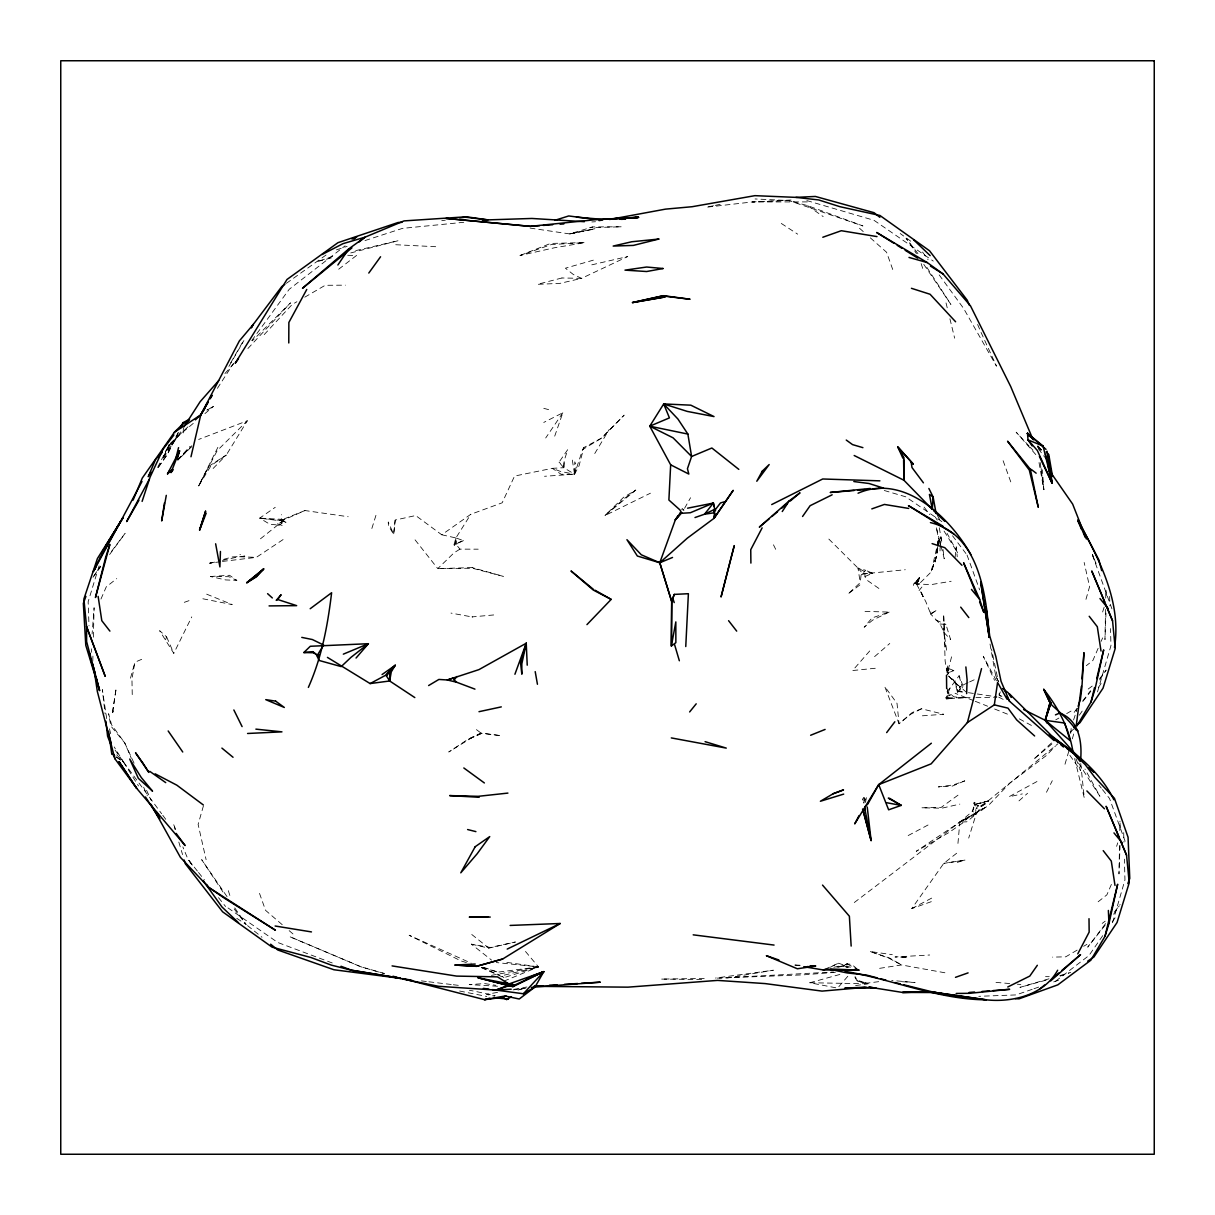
<?xml version="1.0" encoding="UTF-8"?>
<svg xmlns="http://www.w3.org/2000/svg" width="1215" height="1215" viewBox="0 0 1215 1215"><rect width="100%" height="100%" fill="white"/><g stroke="black" fill="none" stroke-linecap="round" stroke-linejoin="round"><path stroke-width="0.75" stroke-dasharray="5 3.75" d="M395.194 520.066L393.66 534.296L388.253 521.949L388.451 525.776L393.66 534.296L395.194 520.066L415.682 515.54L441.744 534.782L470.797 514.294L502.175 502.797L514.553 476.067L552.309 468.337L561.133 474.26L574.543 474.215L574.756 461.822L576.457 465.573L574.543 474.215L544.533 476.28M917.917 584.172L914.12 583.382L919.345 577.687L916.687 583.959L917.325 583.306L919.345 577.687L913.331 585.296L914.12 583.382L917.917 584.172L919.345 577.687L916.687 583.959L931.07 584.628L951.148 581.256M947.548 688.768L947.411 696.165L945.969 697.972L952.499 698.276L945.133 699.202L950.419 697.805L974.05 697.638M1105.528 609.414L1104.967 639.606L1105.984 613.089M1105.741 598.084L1105.893 590.536M1119.501 845.655L1118.969 873.965L1120.063 845.564M1119.774 830.559L1119.957 821.127M92.796 661.097L92.978 653.746M93.373 637.192L94.102 607.743L92.097 633.972M940 550.942L940.106 547.859M930.705 614.046L936.978 609.93L930.781 614.091L930.872 611.722L930.705 614.046L940.015 624.009L944.617 633.182L944.359 641.247L946.606 650.389L943.478 628.201L944.723 639.986L943.645 614.258L945.133 661.051L947.442 674.841L949.143 672.047L947.442 674.841L946.895 668.918L948.095 665.015L947.442 674.841L948.065 669.176L953.897 670.634L948.611 672.624L948.065 669.176M183.192 432.935L183.45 426.131M968.036 682.648L960.123 686.308L959.896 691.274L957.648 692.672L954.671 682.131L951.36 677.606L958.286 685.776L948.657 676.056M563.881 466.59L564.185 460.743L567.694 449.687L559.037 462.201L563.745 467.699L574.543 474.215L579.054 465.785L583.838 447.56L601.607 438.083L624.145 415.135L601.607 438.083L582.623 449.58L574.543 474.215L560.419 471.405L552.309 468.337L563.745 467.699L563.881 466.59L559.037 462.201M863.865 803.221L864.032 799.895L861.83 799.895L863.986 802.735M957.299 689.3L957.648 692.672L960.123 686.308M563.745 467.699L564.185 460.743M940.213 547.525L940.866 537.319L941.655 543.394L938.542 538.944L936.127 526.338M854.297 902.517L959.835 822.069L972.562 811.255L974.81 802.234L976.192 813.989L968.704 838.092M878.885 588.455L867.161 580.299L864.822 576.578L865.065 573.723L905.281 569.729M957.952 843.423L959.835 822.069L985.745 806.897L981.674 810.359L959.835 822.069L916.247 851.305L949.112 832.427L962.827 822.874L969.038 816.981L959.835 822.069L966.73 821.826L976.192 813.989L981.097 806.623L1058.037 743.686M1070.719 733.465L1071.19 728.119M937.737 548.102L937.084 555.407L931.161 571.946L919.299 583.762L916.809 584.552L925.86 601.789L930.781 614.091M937.889 546.264L938.542 538.944L940.197 544.791M441.744 534.782L455.914 537.941L455.245 544.305L453.362 546.947L455.914 537.941L470.797 514.294M937.676 547.783L936.978 554.845L931.161 571.946L936.75 547.737M937.859 546.006L938.542 538.944L937.114 545.975M455.914 537.941L455.245 544.305L463.462 540.629L455.914 537.941L456.825 544.214L455.397 543.485L459.923 549.134L478.194 549.18M859.871 584.947L847.675 594.226L860.25 582.653L861.116 574.756L862.544 573.389L865.065 573.723L861.116 574.756M1000.264 691.897L999.201 695.193L998.988 691.806M955.096 557.245L956.281 546.811L957.238 556.759M937.494 547.722L936.431 556.485L931.161 571.946M937.707 545.96L938.542 538.944L937.494 546.036M935.125 561.998L937.236 547.813M141.654 659.335L134.895 662.221L131.949 679.033L132.283 696.863M865.505 802.523L866.386 797.648M946.895 668.918L948.566 668.463L951.861 655.69M975.189 804.376L978.758 806.046L975.189 804.376L988.554 800.867L975.994 808.962L978.971 803.647L988.554 800.867L975.189 804.376L972.562 811.255L976.192 813.989L959.835 822.069L987.81 806.107L1010.045 782.916L1046.328 755.563L1055.334 746.223M130.491 678.213L134.895 662.221M1072.329 738.841L1074.349 731.734M203.437 805.803L198.121 824.423L206.11 859.673M681.812 509.829L682.207 508.493L684.015 510.209L681.812 509.829L684.015 510.209M1085.967 599.344L1089.582 586.678L1084.16 562.469M1097.494 691.927L1110.966 645.605L1110.51 628.58M1112.53 922.732L1124.953 879.964L1124.407 859.157M1064.993 764.25L1069.306 749.503M99.114 565.856L88.148 601.805L88.999 625.816M371.866 528.479L376.149 514.689M1102.628 611.98L1104.283 606.771M1116.615 846.339L1117.724 842.876M1073.574 719.963L1076.976 709.727M554.723 436.139L562.803 412.796L543.743 422.44M828.843 539.08L857.957 568.043L865.065 571.855L865.642 570.306L872.537 573.222L864.822 576.578M165.544 639.743L166.622 636.888L159.605 630.676L173.791 653.336L191.757 616.886M973.519 700.599L966.472 697.79L954.018 696.878L948.125 692.337L950.419 697.805L945.969 697.972L950.039 688.07L959.106 675.722L963.13 686.217L957.845 691.381L956.478 688.92M1098.132 648.324L1092.877 660.489L1086.316 665.698M1101.124 641.383L1102.628 637.905M1111.376 884.429L1106.88 894.848L1096.37 903.185M100.967 599.056L106.237 586.921L116.746 578.583M167.731 447.439L155.976 470.691M169.052 444.569L162.613 459.194L180.913 431.583M169.371 444.66L162.613 459.194L171.072 444.401L177.876 436.306L190.011 424.931M178.134 432.707L167.26 454.577L157.555 468.474M217.88 447.333L198.622 485.97L211.121 465.497L226.294 455.033L247.313 420.785L198.668 439.45M112.873 712.355L113.633 710.836M178.332 432.601L167.26 454.577L157.661 468.094M1046.479 792.256L1052.296 780.713M684.577 508.28L690.56 497.74M916.231 583.139L919.345 577.687L916.809 584.552L917.401 582.061L916.854 584.521L919.299 583.762M230.728 362.784L239.158 348.158M228.891 366.414L243.881 340.58M240.084 346.518L243.851 340.215M594.758 453.529L609.14 429.578M582.623 449.58L583.838 447.56M217.409 388.329L233.356 363.574M93.904 575.895L100.389 566.144M1099.651 679.868L1106.136 670.118L1099.454 678.942M1113.654 914.227L1119.212 905.874M562.803 412.796L545.702 437.977M1079.36 715.195L1082.519 710.593M1098.284 687.629L1102.476 681.509M1102.734 935.672L1089.005 955.506L1054.499 982.054M1112.241 921.942L1116.464 915.837M931.298 901.667L911.766 908.592L943.782 863.379L959.136 851.29M915.214 583.367L919.345 577.687L914.257 584.202L916.718 582.577M251.733 340.61L289.231 289.276L345.106 245.84M92.978 577.292L100.739 566.676M109.608 554.541L125.13 533.294L109.396 554.207M1077.189 708.391L1073.847 712.81L1077.234 708.512M1082.747 701.025L1090.554 690.728M1105.604 923.613L1087.729 947.153L1105.908 924.22M1114.55 911.827L1120.139 904.476M1082.884 701.328L1090.812 691.305M165.255 451.707L177.876 436.306L194.962 421.969M838.821 986.701L848.647 975.296M869.712 650.967L852.611 670.528L877.762 668.022M224.927 373.552L233.69 363.756M950.039 688.07L947.168 691.289L947.411 696.165L951.299 694.676L945.969 697.972M177.77 459.908L189.783 446.558M857.957 568.043L862.696 573.556L865.642 570.306L857.957 568.043L860.25 582.653M865.748 799.591L863.941 797.572L861.83 799.895L865.034 800.366M264.202 334.611L292.162 304.479L296.885 301.73M247.906 348.523L290.522 302.854L252.31 340.808M191.226 447.135L177.922 459.953L191.773 445.768M177.861 459.878L189.479 447.652M168.764 445.692L177.876 436.306L174.337 432.312M213.141 468.458L226.294 455.033L208.934 466.195L198.622 485.97L217.196 450.659L247.313 420.785M177.876 459.923L191.013 446.938M921.896 587.012L919.056 590.581M1070.172 732.296L1074.227 728.499M170.313 443.384L177.876 436.306M1051.476 742.972L1033.373 759.527L1053.526 742.578M1018.975 800.882L1027.571 793.274M874.587 656.632L889.775 643.464M204.925 413.601L213.46 406.433L207.082 409.835M260.466 538.807L284.705 519.458L304.95 510.543L348.173 516.724M635.749 490.101L624.313 498.56L605.024 515.494L623.508 497.36L635.749 490.101L605.024 515.494L650.435 493.199M286.36 283.338L326.243 254.892M338.696 269.214L356.496 255.499L347.566 255.287M1088.2 689.042L1094.214 684.592M1102.187 923.415L1105.194 921.183M957.997 795.172L941.169 807.428L921.593 807.808L941.868 808.188L959.835 804.117M259.676 518.137L281.804 520.536L285.176 519.519L277.4 520.445L259.676 518.137L285.176 519.519L276.777 524.91L269.867 524.273L259.676 518.137L275.258 507.308M222.436 561.421L256.335 557.366L285.54 537.941M981.097 806.623L987.734 802.583M459.923 549.134L454.015 552.84L437.78 568.605L412.781 536.954M472.635 737.141L448.76 751.979L467.471 739.631L480.927 732.994L501.142 735.698L481.717 733.344L467.471 739.631L481.717 733.344M857.243 969.19C847.599 959.425 846.065 966.29 835.799 967.413L842.876 966.35L848.207 967.611M847.417 963.495L842.709 966.32L848.1 967.596M1077.143 950.115L1065.737 956.828L1052.539 957.116M1083.659 946.288L1086.924 944.359M304.752 297.174L325.195 285.297L345.379 285.161M206.96 410.169L213.46 406.433M1055.759 719.857L1058.888 718.065M1066.679 713.585L1072.921 710M1036.972 781.534L1009.012 796.751L1022.301 793.927M908.167 835.555L928.837 824.575M911.766 908.592L934.062 896.852M921.471 708.785L910.931 714.131L899.039 723.776L884.733 686.521L897.034 703.424L899.039 723.776L912.252 712.506L921.471 708.785L943.721 714.268L918.92 716.045M463.462 540.629L454.471 544.214M830.392 967.186L838.502 963.222L850.394 967.262M889.122 612.087L872.643 620.136L864.169 627.244L872.021 617.964L889.122 612.087L864.867 611.373M969.616 681.919L975.949 678.988M824.939 969.206L838.502 963.222M503.906 981.143L538.442 966.882L523.103 948.626M304.95 510.543L284.477 518.775L281.698 523.301L278.524 525.7L282.153 525.442L276.534 523.498M520.081 255.484L550.577 243.44L585.326 242.575L554.465 247.769L520.081 255.484L551.352 244.564L585.326 242.575M1060.179 976.131L1068.987 973.018M184.3 602.321L189.965 600.332M1032.173 989.329L1016.044 994.918L978.789 996.315M1033.98 988.721L1039.357 986.853M1053.709 981.902L1059.085 980.049M319.651 260.815L335.143 255.621M336.434 249.865L347.141 246.372M365.001 240.57L402.484 228.374L463.766 222.284M481.58 967.763L503.936 977.635L538.442 966.882L503.709 961.946M530.105 228.086L569.698 233.918L592.798 226.916L621.579 226.795L589.867 227.676L592.798 226.916M518.015 990.088L525.229 987.932L516.451 990.422M1048.97 978.804L1019.932 987.37L1049.669 979.169M1059.86 975.599L1070.749 972.395M593.36 260.147L565.4 268.196L573.434 274.575L581.545 278.356L627.73 256.547L588.546 265.584M957.283 862.361L965.348 860.038L943.782 863.379L965.348 860.038M220.614 561.679L209.739 563.213L214.964 561.755M223.681 559.34L232.399 556.926L244.883 556.227L239.932 554.496M835.738 987.78L809.858 982.753L841.706 973.944M317.935 261.392L334.338 257.17M350.755 252.933L398.156 240.707L353.079 251.247M281.804 520.536L286.057 522.268L281.698 523.301L281.44 514.598M471.329 944.161L488.886 948.14L515.433 942.005L490.283 947.442L471.329 944.161L491.543 960.093M209.739 563.213L215.192 561.998M222.466 560.373L238.839 556.728L256.335 557.366M833.854 967.277L842.238 965.409L848.905 967.307M569.698 233.918L595.183 228.663L569.698 233.918L594.211 229.088M713.463 205.745L706.28 207.233L752.267 201.963L794.64 199.837M715.255 205.365L720.632 204.242M497.543 992.366L486.501 994.371L494.718 996.178M514.082 989.329L526.961 986.99M491.452 975.356L538.442 966.882L496.267 962.553M726.692 978.06L773.393 970.208L715.483 978.06M879.614 968.34L901.515 964.953L947.275 973.2M441.759 220.705L445.358 220.158M855.603 985.562L868.209 983.755L856.119 979.837L854.859 976.89M513.11 989.876L525.898 988.175M482.142 967.353L497.937 972.152L538.442 966.882L501.537 975.797L503.936 977.635M878.703 981.674L867.51 983.072L857.593 981.249L856.119 979.837M493.685 614.957L471.967 616.901L472.817 617.068L451.008 613.089M948.763 676.163L955.339 682.769L957.709 691.457L964.847 692.049M835.358 972.334L803.297 974.855L719.219 978.09M901.712 957.162L908.061 957.177L894.984 956.98L929.688 955.005M210.362 576.502L229.544 575.287L236.819 580.375L225.701 579.935L210.362 576.502L228.921 576.7L236.819 580.375M591.842 221.95L595.517 221.738M717.366 978.121L833.581 972M949.568 698.488L966.472 697.79L955.081 693.264M862.696 573.556L872.537 573.222L865.065 571.855M975.949 697.592L996.816 697.182M704.229 978.455L661.082 979.093L704.229 979.503M977.65 803.647L978.971 803.647M807.322 201.903L752.267 201.963L788.793 200.551L807.656 205.654L862.923 225.944L788.793 200.551L755.047 198.956M1045.553 976.647L1049.228 976.678M809.858 982.753L868.209 983.755L857.593 981.249L855.33 976.86M795.05 964.999L802.568 965.363M395.741 244.731L435.942 246.721M497.543 986.246L469.233 984.606L484.527 983.573L495.75 985.274M902.274 981.735L915.092 982.51L891.688 980.444M940.015 624.009L945.938 624.404L950.601 639.561L944.617 633.182M995.996 982.388L1010.197 983.588M1017.304 984.196L1020.843 984.484M957.709 691.457L966.624 692.429L955.339 682.769M794.959 965.105L802.113 965.925M421.377 980.885L427.012 981.568M428.895 981.796L451.448 984.514M453.332 984.742L460.85 985.638M870.365 951.558L889.669 958.073L901.515 964.953L888.924 958.195L870.365 951.558L892.296 954.671M968.416 692.687L975.539 693.735M977.331 693.993L996.923 696.878M469.43 990.316L473.151 990.954M202.875 598.782L232.217 604.584L206.155 593.953M459.635 991.03L486.82 996.467M476.842 991.683L495.204 995.738M543.788 408.346L552.035 410.533M384.487 973.488L360.961 966.806L289.747 936.674L360.961 966.806L384.107 973.595M806.836 200.581L874.01 220.31L933.257 261.073M884.262 490.495L905.752 496.814L944.495 523.422M466.363 962.553L461.093 960.959L409.136 935.246L471.268 963.222M279.875 520.324L286.057 522.268M483.707 967.383L497.937 972.152M332.227 962.963L277.734 942.475L225.033 905.858M975.28 701.298L987.613 706.219M994.66 709.028L1008.769 714.663M1001.904 696.286L999.201 695.193L1003.62 697.774M948.566 668.463L953.897 670.634M481.353 967.413L499.851 975.098M935.839 620.014L945.938 624.404M998.715 697.137L1003.696 699.627M846.901 963.784L857.38 969.342M1019.339 718.87L1034.178 726.934M910.718 241.208L900.224 233.523M781.291 223.439L797.663 234.161M236.758 918.327L246.098 924.448L234.465 907.468M807.656 205.654L823.178 216.589M116.215 756.93L123.702 762.337L161.641 813.761M116.549 757.036L123.702 762.337L138.48 785.953M476.447 729.638L480.927 732.994M471.769 934.487L488.886 948.14M247.541 925.602L261.969 937.236M1037.549 446.573L1041.346 449.778M282.229 924.691L265.569 910.354L258.962 891.856M289.17 930.66L293.331 934.244M859.506 228.253L863.561 231.852M870.335 237.851L886.57 252.249L893.177 270.748M1037.458 446.907L1042.303 451.858M1029.12 446.072L1016.165 432.206L1038.066 457.189M1030.411 447.454L1033.008 450.218M116.746 754.819L123.702 762.337L114.225 746.952M1038.142 446.087L1041.695 450.325M1037.777 445.844L1042.333 451.403M197.346 871.018L187.945 859.202L182.873 846.916M198.531 872.507L204.409 879.888M218.518 897.642L225.58 906.512M1098.952 785.148L1101.291 788.125M1102.476 789.598L1109.523 798.483L1125.136 841.281M917.948 253.631L906.056 238.155L916.475 253.571M234.191 908.972L246.098 924.448M1038.339 448.775L1044.976 457.432M952.53 535.769L965.91 553.508M924.099 507.111L929.688 514.568M162.764 815.265L166.106 819.806M192.319 865.141L187.945 859.202L193.428 866.902M922.519 252.037L928.078 259.661M939.18 274.909L963.632 308.458L996.482 366.155L980.581 331.391M1069.853 755.29L1080.56 770.507L1076.004 758.737M115.076 750.08L123.702 762.337M227.053 896.67L201.66 859.628L224.031 893.557M923.78 264.354L950.905 304.418L925.162 264.733M996.437 680.856L983.269 656.267L994.538 680.339M1078.51 763.005L1099.894 796.265L1084.98 769.065M935.292 517.013L937.236 520.142M944.085 531.107L957.754 553.038L947.093 533.355M937.327 515.312L939.985 520.233M975.007 805.074L973.807 802.796L974.582 805.302M773.469 544.821L777.342 552.612M134.075 763.202L124.72 742.897L111.613 724.823L108.591 713.706L110.793 725.917L124.72 742.897L131.281 758.236M146.559 790.266L151.237 800.427M990.028 644.026L995.601 675.282L998.381 681.63L991.531 649.19M166.622 636.888L173.791 653.336M995.601 675.282L997.834 680.415M977.619 324.466L979.837 329.66M143.659 787.214L147.304 795.734M1092.391 554.966L1111.938 608.852M1092.376 554.723L1095.991 563.471L1092.558 554.739M175.643 829.374L173.472 824.104L175.066 829.496M1003.119 460.728L1011.852 484.891M967.019 554.997L979.654 589.882M921.152 263.594L923.81 271.902M228.329 890.686L230.455 897.338M178.818 842.056L182.569 854.616M959.106 675.722L962.371 687.994M936.416 527.842L940.562 544.214M941.018 546.036L944.237 558.763L942.521 545.96M863.941 797.572L864.898 801.353M939.271 527.781L942.278 544.123M1074.622 758.57L1084.266 797.875L1080.712 763.187M946.029 302.93L947.32 308.215M949.917 318.801L954.656 338.195M109.487 728.818L111.157 735.758M1039.022 462.596L1043.837 489.691L1042.424 469.795M572.341 460.105L574.543 474.215M106.692 718.566L102.349 689.604L105.082 713.828M1040.207 462.581L1043.837 489.691L1040.815 465.877M91.292 648.825L91.717 652.333M1120.033 822.995L1120.351 830.468M1106.106 590.49L1106.425 597.962M1123.693 832.67L1123.951 842.132M1109.644 596.413L1109.902 605.875M112.463 712.355L116.184 688.237L112.494 713.251L112.463 712.355M964.74 780.896L952.484 786.059L938.314 786.91L953.395 784.89L964.74 780.896M561.938 277.977L537.425 284.325L559.933 283.384L581.545 278.356L561.938 277.977M472.286 567.618L437.78 568.605L472.316 568.21L503.314 576.366L472.286 567.618M923.127 596.671L920.636 591.022L923.127 596.671"/><path stroke-width="1.5" d="M288.775 342.964L288.866 322.476L306.757 289.459M327.427 657.391L370.119 683.574L389.666 680.977L389.711 671.044L395.209 665.304L391.276 671.865L389.666 680.977L414.816 697.577M220.447 551.489L219.915 566.904L215.632 543.788M966.639 693.613L967.11 679.975L965.864 666.944M685.761 646.547L688.389 593.71L674.325 594.393L672.7 598.129L671.713 601.592L671.363 646L675.859 642.674L675.829 621.913L671.363 646L671.713 601.592L659.775 562.758L675.358 519.807L677.864 515.98M670.665 464.829L688.814 474.047L687.447 468.701L691.608 456.491L673.095 437.84L649.767 426.192L669.435 417.884L663.694 403.942L687.234 411.399L714.025 416.578L690.819 405.172L663.694 403.942L649.767 426.192L670.665 464.829L668.888 500.018L679.944 509.92L681.524 512.7L675.358 519.807L679.276 514.583M854.175 455.504L903.93 480.244L932.3 509.389L933.105 496.935L928.883 488.476M1081.396 686.369L1076.353 724.626M1081.957 678.881L1083.962 652.652L1081.927 687.007L1080.393 699.491L1078.115 706.31M672.533 557.457L659.775 562.758L641.307 554.784L626.94 539.688L637.359 556.03L659.775 562.758L687.341 538.139L714.025 518.319L714.815 509.86L713.387 503.056L687.584 508.189M859.066 815.614L854.707 823.892L878.703 784.617L931.13 763.855L967.398 722.561L994.326 704.867L997.576 682.466L1007.053 699.248M164.45 502.934L161.671 520.946L166.288 495.356M474.959 689.133L456.612 682.222L454.137 679.899L454.516 677.651L447.363 679.975L438.888 679.443L428.622 685.549M714.025 518.319L733.131 490.45L714.025 518.319L714.952 513.656M527.234 665.182L526.232 643.236L521.827 663.846L521.843 674.188L520.567 662.95L526.232 643.236L478.953 669.617L447.363 679.975L456.612 682.222M1104.982 936.309L1108.961 923.522L1117.663 884.247L1104.982 936.309L1090.827 960.23L1057.825 984.849L1019.036 998.836L1015.269 998.7M190.983 456.764L200.779 414.831L239.355 340.944L253.252 324.451L281.85 286.467L284.857 284.386M1076.93 725.962L1091.04 701.921L1094.518 687.569M1096.705 678.593L1103.676 649.888L1095.034 689.118L1091.04 701.921M175.962 457.933L178.559 447.652M95.135 569.045L96.425 564.094M967.398 722.561L981.538 668.599M177.603 458.025L179.562 450.765L167.533 473.865L172.621 469.355M1047.345 723.35L1045.204 720.298L1050.094 702.467L1043.822 689.406C1058.219 707.692 1069.2 728.301 1072.875 751.417M1077.583 756.474L1045.204 720.298L1050.929 702.756L1043.822 689.406L1049.836 702.331M1023.622 709.545L1045.204 720.298L1064.674 723.047L1070.233 740.71L1045.204 720.298L1050.094 702.467M199.579 530.089L205.563 511.196L199.579 530.089L206.201 513.125M1045.204 720.298L1050.929 702.756M142.109 501.385L150.113 477.055L163.068 449.17L173.897 434.97M189.54 419.205L183.161 422.607L180.898 427.528M514.917 674.264L526.232 643.236M674.325 594.393L671.713 601.592L659.775 562.758M85.916 596.413L83.349 603.369L85.779 645.317L99.569 690.53L86.614 641.596L86.569 626.621L83.896 598.965L97.413 558.535L122.988 517.894L104.596 547.889L120.908 520.916L141.988 481.474M1114.489 647.519C1121.703 602.048 1099.499 559.629 1077.978 520.946L1081.578 529.451M1127.839 883.609L1129.768 878.399L1128.067 837.272L1114.459 798.346L1094.776 777.296L1085.299 764.736L1074.273 754.029L1051.097 735.257L1009.346 693.765M308.367 687.401C321.793 657.269 327.655 625.679 331.619 592.738L310.19 608.73M177.466 456.035L179.562 450.765L171.026 472.62L173.092 469.856M133.088 500.124L142.337 477.996L174.595 432.008L182.599 424.141L189.1 420.42M180.655 427.65L183.161 422.607M762.124 527.872L750.749 549.681L750.9 563.092M1077.766 953.897L1089.156 932.102L1089.005 918.692M102.014 552.734L103.731 549.499M149.308 479.287L126.649 521.584L138.95 500.246M714.815 509.86L713.873 511.576L720.465 502.964L725.385 501.522M317.707 657.437L319.044 654.672L316.857 655.128L312.695 651.665L303.841 652.546L310.296 646.274L368.388 643.707L356.056 658.029M867.707 804.208L878.703 784.617L931.358 743.231M411.87 980.247L402.59 978.622L484.542 999.672L505.03 995.996L519.245 999.003L535.04 986.96L543.788 971.635L508.918 983.968L497.451 976.86L456.612 976.101L392.081 965.91M174.337 432.312L200.779 414.831L208.266 401.816L200.779 414.831L195.387 419.874M210.134 398.566L212.017 395.315M210.149 398.687L212.033 395.452M150.933 472.134L148.245 476.69L155.748 459.103L162.263 452.39M317.571 657.3L317.358 655.219L323.615 645.028L312.392 639.546L301.776 637.389M865.126 808.78L863.44 811.499L871.109 840.583L867.237 807.003M200.779 414.831L204.697 408.589M183.951 426.86L200.156 401.664L218.73 380.584M782.247 511.53L789.234 500.853L800.002 492.804L790.175 501.096M845.124 971.347C892.281 979.229 937.95 999.55 986.14 999.808C1012.308 1002.679 1044.217 994.933 1057.642 970.238M167.533 473.865L169.568 470.782M337.876 264.991L348.796 248.862L365.001 237.183L404.048 220.902L466.393 216.786L487.914 219.885L531.881 218.457L584.369 221.692M277.734 599.511L281.105 594.697L276.23 600.377L277.734 599.511L296.657 605.647L269.077 605.905M802.568 516.481L810.116 505.698L832.154 494.794M1037.337 965.287L1029.788 976.085L1007.751 986.99M368.783 273.056L380.568 256.76M389.666 680.977L386.324 675.722L389.711 671.044M238.505 358.729L235.194 363.255L286.983 279.48L337.952 242.681L398.156 222.482L401.952 222.33M886.661 732.599L894.832 721.786M713.934 506.23L713.387 503.056L704.518 514.218L694.995 517.544M689.634 711.944L696.21 703.819M454.137 679.899L456.916 676.512M386.324 675.722L395.209 665.304L382.072 674.538M675.358 519.807L681.524 512.882M492.44 989.602L523.392 993.764L543.788 971.635L533.522 975.584M586.951 624.616L611.175 599.39L594.91 590.171M395.209 665.304L385.307 675.434L370.119 683.574M864.943 806.745L867.343 804.467M789.234 500.853L759.329 527.128L769.156 518.851M1050.671 980.915L1080.56 954.641L1061.819 970.466M348.796 248.862L302.505 288.259L351.925 247.875M1040.177 988.737L1044.505 985.076M1054.605 976.556L1058.933 972.911M771.95 516.481L777.554 511.743M781.761 508.189L787.381 503.466M359.184 241.937L365.001 237.183L342.919 243.683L322.157 254.512M353.93 238.975L356.876 236.682L352.046 239.142M1073.954 727.086L1079.998 722.682L1103.038 688.161L1115.233 648.446L1112.545 620.789L1091.753 570.974L1104.663 601.896M1087.729 961.126L1093.895 957.025L1117.041 922.519L1129.221 882.804L1126.548 855.147L1106.121 806.259L1119.258 837.697M475.217 964.057L455.018 965.044L476.614 966.32L502.6 959.06L560.191 923.491L510.133 925.435M523.392 993.764L535.04 986.96L600.301 982.191L581.469 983.315M489.858 998.123L484.542 999.672L502.554 997.348L506.549 999.505L511.363 996.862M771.707 504.559L822.722 478.983L879.903 480.851M543.788 971.635L512.973 986.641L478.103 977.817L514.917 984.955L543.788 971.635L526.991 978.546M507.217 949.082L560.191 923.491M1055.471 714.86L1059.738 713.038C1078.996 720.161 1082.185 741.666 1080.651 759.527M713.387 503.056L690.378 512.73L679.534 513.413L681.524 512.7M343.329 654.156L368.388 643.707L351.105 657.254L341.202 666.595L319.029 660.444L316.857 655.128M511.864 984.773L495.842 990.088L438.6 986.307L391.929 976.83L351.575 970.238L331.361 965.12L310.888 957.496L272.114 947.168L222.603 911.812L185.242 863.592L184.164 860.007M810.633 735.257L825.106 729.44M502.554 997.348L506.063 995.966M858.063 493.214C904.142 473.227 949.857 517.529 970.861 554.526M506.123 986.14L495.842 990.088L511.226 989.207M833.11 793.82L843.499 789.887L833.551 793.517L820.383 801.262L843.681 794.109M822.798 237.259L841.312 230.713L877.002 236.591M871.808 508.888L884.414 504.438L908.683 508.432M955.491 977.331L968.082 972.881M554.678 220.371L568.726 215.951L593.011 219.14M803.783 966.684L823.238 969.95L827.157 968.78L847.144 972.926L866.325 975.038L877.048 977.832M502.6 959.06L476.401 966.335L455.018 965.044M506.549 999.505L508.356 999.079L495.857 997.91M662.327 295.898L632.468 302.581L664.878 297.022M478.999 711.686L501.294 706.887M609.566 219.475L665.516 209.132L692.14 206.717L754.91 195.661L795.947 197.377L818.713 199.943L839.975 206.702L879.918 215.48L929.536 250.776L967.262 300.242L969.479 305.436M665 296.931L632.468 302.581L663.663 295.701L690.074 299.255L664.18 296.126M599.041 220.598L602.67 220.021M459.741 217.986L465.132 217.166L487.914 219.885L482.34 220.431M713.873 512.821L704.518 514.218L714.481 509.404L715.574 510.558M531.38 987.446L535.04 986.96M621.579 219.399L625.345 218.928M632.878 218.001L638.528 217.303L601.744 219.292L576.472 217.151M620.546 219.292L625.938 218.685M631.329 218.093L638.528 217.303L594.545 219.793L530.226 226.355L446.072 218.442L530.226 226.355L539.566 225.686M507.916 793.091L478.224 796.326L449.656 795.597L479.211 797.283M619.847 219.277L625.452 218.685M631.056 218.093L638.528 217.303L608.092 219.156M870.229 488.46L830.225 492.47L854.099 490.511M866.948 987.233L822.023 991.106L765.131 983.588L717.549 980.399L627.958 987.157L534.387 986.337M857.775 490.207L865.126 489.615M872.476 489.007L883.502 488.111L869.029 483.509L853.826 481.535M969.099 992.458L974.627 992.032M982.009 991.455L989.39 990.878M993.08 990.59L1009.68 989.314L969.676 993.308L956.19 993.46M543.302 225.413L552.643 224.745M560.115 224.198L563.851 223.924M549.469 985.198L557.002 984.758M564.535 984.302L577.702 983.527M795.947 197.377L815.356 196.45L874.041 212.686L879.857 217.318M247.571 733.48L281.956 731.855L255.879 729.137M865.11 987.218L844.881 988.053L876.091 988.099L868.786 987.066L902.487 992.442L932.057 992.518L956.418 996.406M534.144 986.216L542.908 985.988M930.69 991.82L986.14 999.808L930.69 991.82L902.487 992.442L932.087 991.82L903.869 984.818M487.807 916.748L469.279 917.143L490.237 917.067M823.238 969.95L858.884 970.132L855.557 969.19M303.841 652.546L313.44 652.744M858.884 970.132L830.787 968.993M810.101 965.728L815.736 966.001L797.374 968.78L766.361 955.689L778.876 959.987M807.474 966.533L811.058 966.943M960.154 997.014L963.525 997.409M693.188 934.836L774.061 945.073M400.722 978.394L333.928 969.752L277.855 950.024L270.641 944.207M483.342 988.372L488.81 989.116M738.811 469.37L711.869 448.001L691.608 456.491L687.872 434.074L649.767 426.192M275.137 926.012L311.465 931.92M508.918 983.968L514.917 984.955L512.973 986.641L478.103 977.817M391.929 976.83L400.813 978.333L351.575 970.238L341.02 966.274M886.631 802.72L901.241 805.393L888.636 809.813L878.703 784.617M671.303 737.915L726.266 748.106L705.095 741.666M933.834 992.139L956.645 996.361M994.326 704.867L1007.979 708.132L1016.697 719.918L1034.633 735.971M467.608 829.541L475.9 831.622M862.908 447.652L852.55 444.614L846.248 440.058M880.632 978.774L885.993 980.171M894.939 982.495L900.3 983.892M908.987 257.428L927.258 262.577L943.098 273.998L970.496 305.861L1010.683 386.476L1032.887 439.329M930.432 522.602C979.184 534.205 986.595 595.866 989.238 637.374L980.718 582.152L989.238 637.374L985.973 607.318L989.709 635.87L995.799 656.373L1001.054 681.311L1009.513 701.237L1054.088 740.588M393.007 976.222L400.13 978.303M911.432 288.304L930.067 294.258L955.598 321.762M932.102 543.621L944.769 547.661L961.961 565.294M1043.077 446.011L1028.027 439.891L1027.495 433.345L1043.077 446.011L1052.069 483.19L1039.402 456.491M155.14 773.833L176.843 785.179L203.33 804.953M611.175 599.39L593.3 590.065L571.02 570.974L593.284 589.245M1078.054 730.914L1075.807 729.699C1069.17 719.948 1059.252 711.975 1050.595 703.956M927.258 262.577L876.653 232.475L894.058 243.349M942.87 526.11L908.44 505.637L953.638 533.886M108.606 731.248L111.719 753.695L113.694 754.91L114.893 758.722L136.612 788.262L185.09 845.519L176.16 833.414M897.217 245.324L901.97 248.3M905.129 250.275L917.781 258.188M930.447 266.085L943.098 273.998M149.81 771.373L165.726 782.627M1049.016 734.999C1074.713 751.599 1100.304 771.889 1113.866 799.743M111.719 753.695L114.711 755.851M463.826 767.971L484.375 782.961M1053.481 738.356L1063.869 746.192M1066.846 748.44L1074.273 754.029L1080.15 761.441M312.695 651.665L317.358 655.219M1031.231 469.43L1036.152 473.182M1002.876 688.677L1008.116 692.702L1011.245 697.425M221.905 748.106L233.037 757.264M1053.375 738.599L1057.733 742.213M1060.634 744.613L1063.535 747.012M1091.116 769.824L1094.016 772.224L1088.989 767.576M1029.378 436.124L1027.495 433.345L1046.009 449.368M267.589 593.664L272.327 597.947M913.634 239.826L930.143 255.606M933.591 510.649L944.83 521.372M238.52 922.762L221.996 906.998L203.315 880.784M1069.337 748.744L1077.401 756.641M1029.788 436.124L1027.495 433.345L1032.826 438.661M1046.13 451.934L1048.788 454.592L1052.554 476.569M1086.893 790.95L1104.465 808.795M663.694 403.942L677.909 419.008L687.872 434.074M1029.864 436.17L1027.495 433.345L1033.585 439.83M903.611 459.786L903.93 480.244L903.914 457.523L897.794 446.923L913.209 464.008L897.794 446.923L902.882 458.177M1027.495 433.345L1031.079 437.354L1027.495 433.345L1029.91 436.155M1099.97 598.555L1108.156 608.472M971.468 589.427L979.654 599.344L983.755 612.193L979.594 601.972M1113.973 832.913L1122.159 842.83M822.525 885.097L849.376 916.216L851.153 946.075M1089.202 616.294L1097.312 626.727L1101.003 651.012M960.7 607.151L968.811 617.585M1103.205 850.652L1111.3 861.086L1114.99 885.386M728.59 620.683L736.7 631.117M109.912 631.117L101.802 620.683L98.126 596.398M206.55 884.429L208.737 887.406L224.441 898.219L275.38 930.189L208.737 887.406L180.428 857.38L150.949 804.269M1003.271 688.358L1006.202 692.398M1048.697 469.582L1072.663 504.104L1086.392 539.02M168.171 730.974L182.736 751.994M1032.158 445.935L1028.027 439.891L1037.367 450.492L1052.069 483.19L1048.332 456.369M923.43 482.841L912.009 467.578L911.098 461.746M145.436 796.964L159.818 819.031L156.705 812.273M1006.597 696.575L1009.513 701.237M1077.918 519.731L1098.846 559.842L1101.686 570.61M672.7 598.129L674.219 602.579M233.857 709.97L242.089 726.6M1043.822 689.406L1050.216 702.893M979.654 599.344L963.617 562.773L976.814 595.153M1106.09 605.328L1112.545 620.789M1120.716 841.19L1126.548 855.147M1079.36 523.225L1085.147 537.227M111.385 746.101L107.588 736.184L105.918 721.27M674.538 644.497L679.352 660.763M864.7 808.036L871.109 840.583L862.559 809.008M1050.428 478.209L1052.069 483.19L1047.041 451.221M109.411 736.67L111.34 743.869M114.893 758.722L97.367 691.578L93.874 668.265M92.507 663.572L95.332 674.355M96.274 677.955L99.569 690.53L90.107 657.209L89.986 653.518M1050.17 467.532L1051.841 474.807M1045.523 454.395L1047.163 461.594M1047.983 465.193L1052.069 483.19M932.3 509.389L929.445 494.459L933.105 496.935L936.112 513.52M984.742 600.666L985.365 603.992M535.207 671.637L537.44 684.258M1108.369 910.445L1108.961 923.522M946.5 675.191L946.652 688.601M105.659 557.381L95.453 597.522L109.866 544.472L105.659 557.381M730.944 558.247L721.042 596.99L734.27 545.626L730.944 558.247M100.389 557.123L93.327 571.566L120.908 520.916L100.389 557.123M762.291 471.147L756.793 481.246L769.171 464.555L762.291 471.147M475.187 846.718L460.789 872.826L477.146 853.796L489.736 836.588L475.187 846.718M253.252 324.451L251.384 327.67L253.252 324.451M263.64 568.969L256.319 576.897L246.736 582.76L263.64 568.969L256.152 576.457L246.736 582.76L263.64 568.969M658.819 239.051L633.319 245.415L613.18 246.068L631.77 241.755L658.819 239.051M663.071 268.515L646.653 271.522L624.996 270.14L646.638 267.027L663.071 268.515M1154.25 60.75L60.75 60.75L60.75 1154.25L1154.25 1154.25L1154.25 60.75M275.638 701.131L265.751 699.643L284.325 707.464L275.638 701.131M890.033 798.574L888.317 798.149L901.241 805.393L890.033 798.574M152.467 791.056L138.343 778.344L129.716 759.041L141.259 777.509L152.467 791.056M1030.396 469.355L1007.569 441.197L1029.302 470.038L1038.263 507.262L1030.396 469.355M143.157 763.491L135.548 752.784L148.868 772.421L143.157 763.491M136.612 788.262L119.1 761.744L136.612 788.262M105.173 676.239L86.569 626.621L105.173 676.239"/></g></svg>
